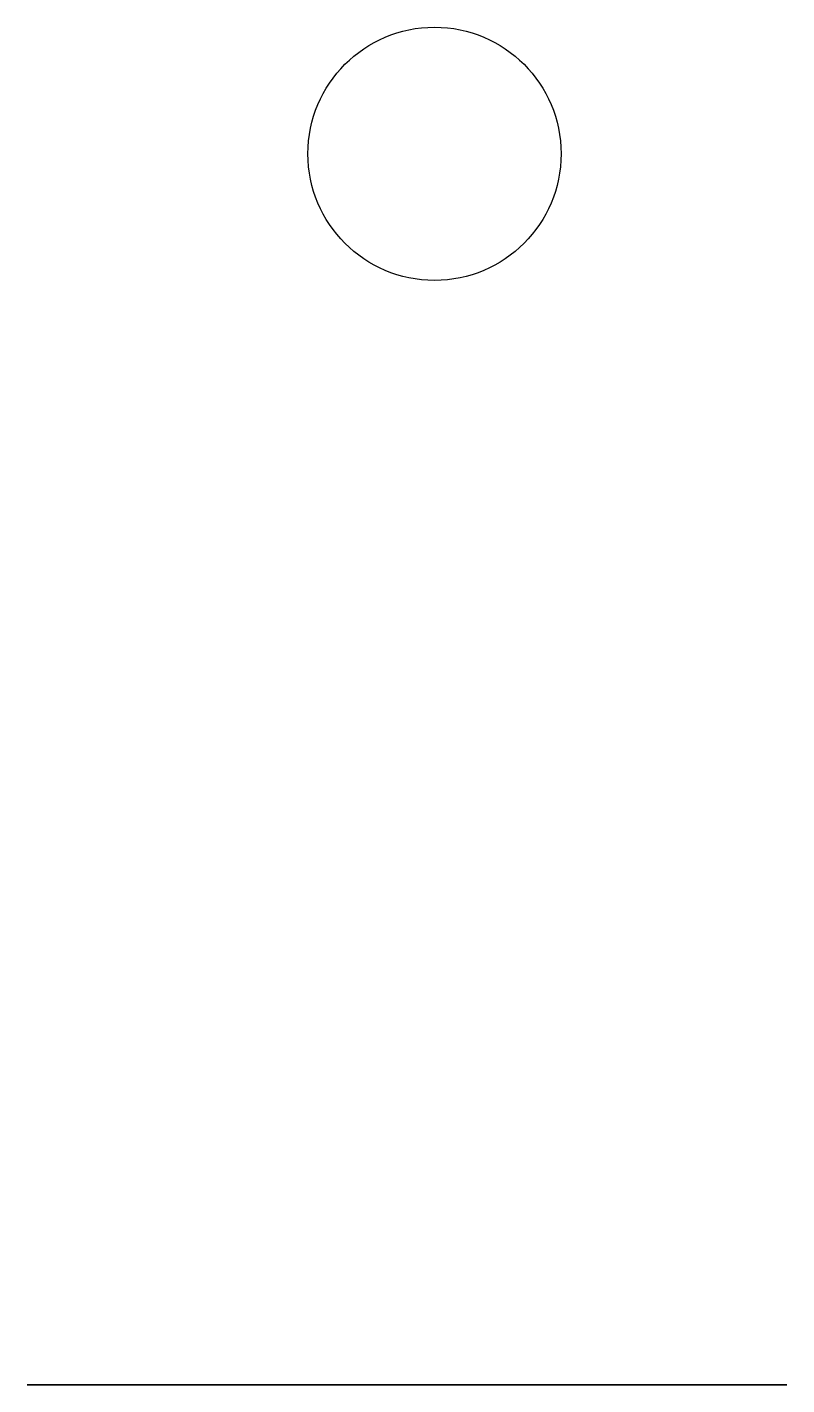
# Model space of a CAD drawing. Header units: millimetres. Extents: x 190 to 250, y 0 to 107.
import ezdxf

# ---------------------------------------------------------------- set-up
doc = ezdxf.new("R2010")
doc.units = ezdxf.units.MM

msp = doc.modelspace()

# ---------------------------------------------------------------- linework, layer by layer
at = {"extrusion": (0, -1, 0)}
msp.add_lwpolyline([(239.79, 748.46), (249.79, 748.46, 1), (189.79, 748.46), (199.79, 748.46, -1)], format="xyb", close=True, dxfattribs=at)
msp.add_circle((221.96, 97.24, 818.46), 10)

doc.saveas('drawing.dxf')
